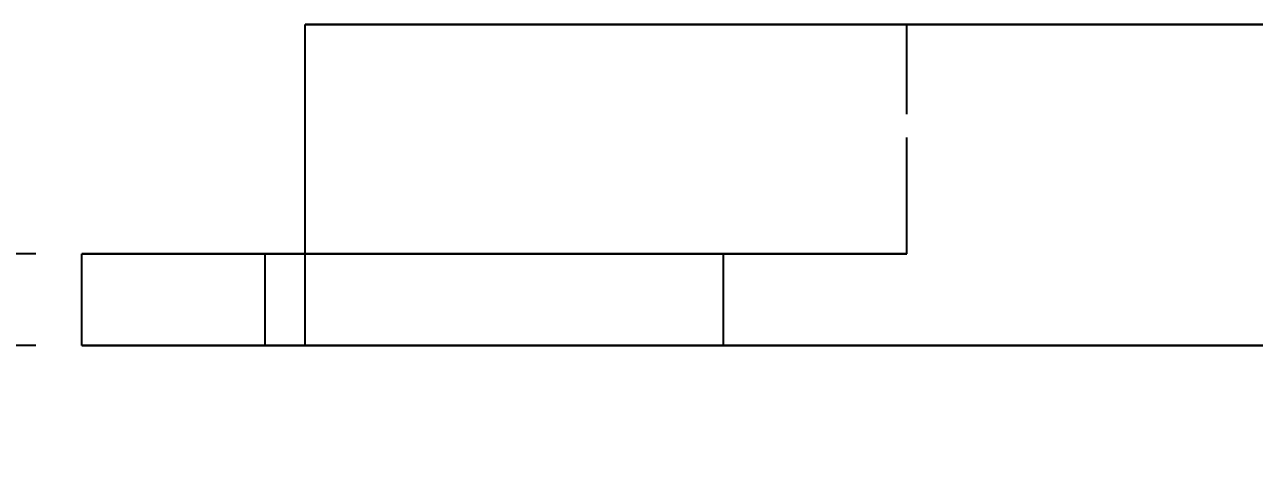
# Model space of a CAD drawing. Header units: millimetres. Extents: x -29 to 182, y -22 to 88.
# Drawn here: x 53.88 to 67.29, y -1.32 to 3.5 of the extents above; entities that cross this region are included whole.
import ezdxf

# ---------------------------------------------------------------- set-up
doc = ezdxf.new("R2010")
doc.units = ezdxf.units.MM
doc.linetypes.add('DASHED', pattern=[1.524, 1.27, -0.254])
for name, color, linetype in [('DIMS', 3, 'CONTINUOUS'), ('HIDDEN', 8, 'DASHED'), ('VISIBLE', 7, 'CONTINUOUS')]:
    doc.layers.add(name, color=color, linetype=linetype)
doc.styles.add('OpenSansCondensed-Light', font='OpenSansCondensed-Light.ttf')
doc.dimstyles.new('EZDXF', dxfattribs={"dimtxt": 0.25, "dimasz": 0.175, "dimexe": 0.375, "dimexo": 0.125, "dimgap": 0.1, "dimtad": 1, "dimlfac": 100, "dimzin": 12, "dimdsep": 46, "dimtxsty": 'OpenSansCondensed-Light', "dimblk": 'ARCHTICK', "dimcen": 2.5, "dimazin": 3, "dimtfac": 0.5, "dimtmove": 2, "dimatfit": 3})

# ---------------------------------------------------------------- blocks, each defined once
blk = doc.blocks.new('_ARCHTICK')
at = {"color": 0, "linetype": 'BYBLOCK', "const_width": 0.15}
blk.add_lwpolyline([(-0.5, -0.5), (0.5, 0.5)], dxfattribs=at)

msp = doc.modelspace()

# ---------------------------------------------------------------- linework, layer by layer
at = {"layer": 'HIDDEN'}
for points in [[(67.43975, 3.5), (67.06467, 3.5), (66.68959, 3.5), (66.31451, 3.5), (65.93943, 3.5), (65.56435, 3.5), (65.18927, 3.5), (64.81419, 3.5), (64.43911, 3.5), (64.06403, 3.5), (63.68895, 3.5), (63.31387, 3.5), (62.93879, 3.5), (62.56371, 3.5), (62.18863, 3.5), (61.81355, 3.5), (61.43847, 3.5), (61.06339, 3.5), (60.6883, 3.5), (60.31322, 3.5), (59.93814, 3.5), (59.56306, 3.5), (59.18798, 3.5), (58.8129, 3.5), (58.43782, 3.5), (58.06274, 3.5), (57.68766, 3.5), (57.31258, 3.5), (56.9375, 3.5)], [(56.9375, 1), (56.9375, 3.5)], [(56.9375, 3.5), (57.04167, 3.5), (57.14583, 3.5), (57.25, 3.5), (57.35417, 3.5), (57.45833, 3.5), (57.5625, 3.5), (57.66667, 3.5), (57.77083, 3.5), (57.875, 3.5), (57.97917, 3.5), (58.08333, 3.5), (58.1875, 3.5), (58.29167, 3.5), (58.39583, 3.5), (58.5, 3.5), (58.60417, 3.5), (58.70833, 3.5), (58.8125, 3.5), (58.91667, 3.5), (59.02083, 3.5), (59.125, 3.5), (59.22917, 3.5), (59.33333, 3.5), (59.4375, 3.5), (59.54167, 3.5), (59.64583, 3.5), (59.75, 3.5), (59.85417, 3.5), (59.95833, 3.5), (60.0625, 3.5), (60.16667, 3.5), (60.27083, 3.5), (60.375, 3.5), (60.47917, 3.5), (60.58333, 3.5), (60.6875, 3.5), (60.79167, 3.5), (60.89583, 3.5), (61, 3.5), (61.10417, 3.5), (61.20833, 3.5), (61.3125, 3.5), (61.41667, 3.5), (61.52083, 3.5), (61.625, 3.5), (61.72917, 3.5), (61.83333, 3.5), (61.9375, 3.5), (62.04167, 3.5), (62.14583, 3.5), (62.25, 3.5), (62.35417, 3.5), (62.45833, 3.5), (62.5625, 3.5), (62.66667, 3.5), (62.77083, 3.5), (62.875, 3.5), (62.97917, 3.5), (63.08333, 3.5), (63.1875, 3.5), (63.29167, 3.5), (63.39583, 3.5), (63.5, 3.5)], [(63.5, 3.5), (63.39583, 3.5), (63.29167, 3.5), (63.1875, 3.5), (63.08333, 3.5), (62.97917, 3.5), (62.875, 3.5), (62.77083, 3.5), (62.66667, 3.5), (62.5625, 3.5), (62.45833, 3.5), (62.35417, 3.5), (62.25, 3.5), (62.14583, 3.5), (62.04167, 3.5), (61.9375, 3.5), (61.83333, 3.5), (61.72917, 3.5), (61.625, 3.5), (61.52083, 3.5), (61.41667, 3.5), (61.3125, 3.5), (61.20833, 3.5), (61.10417, 3.5), (61, 3.5), (60.89583, 3.5), (60.79167, 3.5), (60.6875, 3.5), (60.58333, 3.5), (60.47917, 3.5), (60.375, 3.5), (60.27083, 3.5), (60.16667, 3.5), (60.0625, 3.5), (59.95833, 3.5), (59.85417, 3.5), (59.75, 3.5), (59.64583, 3.5), (59.54167, 3.5), (59.4375, 3.5), (59.33333, 3.5), (59.22917, 3.5), (59.125, 3.5), (59.02083, 3.5), (58.91667, 3.5), (58.8125, 3.5), (58.70833, 3.5), (58.60417, 3.5), (58.5, 3.5), (58.39583, 3.5), (58.29167, 3.5), (58.1875, 3.5), (58.08333, 3.5), (57.97917, 3.5), (57.875, 3.5), (57.77083, 3.5), (57.66667, 3.5), (57.5625, 3.5), (57.45833, 3.5), (57.35417, 3.5), (57.25, 3.5), (57.14583, 3.5), (57.04167, 3.5), (56.9375, 3.5)], [(63.5, 1), (63.5, 3.5)], [(56.9375, 1), (56.89881, 1), (56.86012, 1), (56.82143, 1), (56.78274, 1), (56.74405, 1), (56.70536, 1), (56.66667, 1), (56.62798, 1), (56.58929, 1), (56.5506, 1), (56.5119, 1), (56.47321, 1), (56.43452, 1), (56.39583, 1), (56.35714, 1), (56.31845, 1), (56.27976, 1), (56.24107, 1), (56.20238, 1), (56.16369, 1), (56.125, 1), (56.08631, 1), (56.04762, 1), (56.00893, 1), (55.97024, 1), (55.93155, 1), (55.89286, 1), (55.85417, 1), (55.81548, 1), (55.77679, 1), (55.7381, 1), (55.6994, 1), (55.66071, 1), (55.62202, 1), (55.58333, 1), (55.54464, 1), (55.50595, 1), (55.46726, 1), (55.42857, 1), (55.38988, 1), (55.35119, 1), (55.3125, 1), (55.27381, 1), (55.23512, 1), (55.19643, 1), (55.15774, 1), (55.11905, 1), (55.08036, 1), (55.04167, 1), (55.00298, 1), (54.96429, 1), (54.9256, 1), (54.8869, 1), (54.84821, 1), (54.80952, 1), (54.77083, 1), (54.73214, 1), (54.69345, 1), (54.65476, 1), (54.61607, 1), (54.57738, 1), (54.53869, 1), (54.5, 1)], [(61.5, 1), (61.42063, 1), (61.34127, 1), (61.2619, 1), (61.18254, 1), (61.10317, 1), (61.02381, 1), (60.94444, 1), (60.86508, 1), (60.78571, 1), (60.70635, 1), (60.62698, 1), (60.54762, 1), (60.46825, 1), (60.38889, 1), (60.30952, 1), (60.23016, 1), (60.15079, 1), (60.07143, 1), (59.99206, 1), (59.9127, 1), (59.83333, 1), (59.75397, 1), (59.6746, 1), (59.59524, 1), (59.51587, 1), (59.43651, 1), (59.35714, 1), (59.27778, 1), (59.19841, 1), (59.11905, 1), (59.03968, 1), (58.96032, 1), (58.88095, 1), (58.80159, 1), (58.72222, 1), (58.64286, 1), (58.56349, 1), (58.48413, 1), (58.40476, 1), (58.3254, 1), (58.24603, 1), (58.16667, 1), (58.0873, 1), (58.00794, 1), (57.92857, 1), (57.84921, 1), (57.76984, 1), (57.69048, 1), (57.61111, 1), (57.53175, 1), (57.45238, 1), (57.37302, 1), (57.29365, 1), (57.21429, 1), (57.13492, 1), (57.05556, 1), (56.97619, 1), (56.89683, 1), (56.81746, 1), (56.7381, 1), (56.65873, 1), (56.57937, 1), (56.5, 1)], [(56.5, 1), (56.53968, 1), (56.57937, 1), (56.61905, 1), (56.65873, 1), (56.69841, 1), (56.7381, 1), (56.77778, 1), (56.81746, 1), (56.85714, 1), (56.89683, 1), (56.93651, 1), (56.97619, 1), (57.01587, 1), (57.05556, 1), (57.09524, 1), (57.13492, 1), (57.1746, 1), (57.21429, 1), (57.25397, 1), (57.29365, 1), (57.33333, 1), (57.37302, 1), (57.4127, 1), (57.45238, 1), (57.49206, 1), (57.53175, 1), (57.57143, 1), (57.61111, 1), (57.65079, 1), (57.69048, 1), (57.73016, 1), (57.76984, 1), (57.80952, 1), (57.84921, 1), (57.88889, 1), (57.92857, 1), (57.96825, 1), (58.00794, 1), (58.04762, 1), (58.0873, 1), (58.12698, 1), (58.16667, 1), (58.20635, 1), (58.24603, 1), (58.28571, 1), (58.3254, 1), (58.36508, 1), (58.40476, 1), (58.44444, 1), (58.48413, 1), (58.52381, 1), (58.56349, 1), (58.60317, 1), (58.64286, 1), (58.68254, 1), (58.72222, 1), (58.7619, 1), (58.80159, 1), (58.84127, 1), (58.88095, 1), (58.92063, 1), (58.96032, 1), (59, 1)], [(56.5, 0), (56.5, 1)], [(56.9375, 0), (56.9375, 1)], [(56.9375, 1), (57.04167, 1), (57.14583, 1), (57.25, 1), (57.35417, 1), (57.45833, 1), (57.5625, 1), (57.66667, 1), (57.77083, 1), (57.875, 1), (57.97917, 1), (58.08333, 1), (58.1875, 1), (58.29167, 1), (58.39583, 1), (58.5, 1), (58.60417, 1), (58.70833, 1), (58.8125, 1), (58.91667, 1), (59.02083, 1), (59.125, 1), (59.22917, 1), (59.33333, 1), (59.4375, 1), (59.54167, 1), (59.64583, 1), (59.75, 1), (59.85417, 1), (59.95833, 1), (60.0625, 1), (60.16667, 1), (60.27083, 1), (60.375, 1), (60.47917, 1), (60.58333, 1), (60.6875, 1), (60.79167, 1), (60.89583, 1), (61, 1), (61.10417, 1), (61.20833, 1), (61.3125, 1), (61.41667, 1), (61.52083, 1), (61.625, 1), (61.72917, 1), (61.83333, 1), (61.9375, 1), (62.04167, 1), (62.14583, 1), (62.25, 1), (62.35417, 1), (62.45833, 1), (62.5625, 1), (62.66667, 1), (62.77083, 1), (62.875, 1), (62.97917, 1), (63.08333, 1), (63.1875, 1), (63.29167, 1), (63.39583, 1), (63.5, 1)], [(63.5, 1), (63.39583, 1), (63.29167, 1), (63.1875, 1), (63.08333, 1), (62.97917, 1), (62.875, 1), (62.77083, 1), (62.66667, 1), (62.5625, 1), (62.45833, 1), (62.35417, 1), (62.25, 1), (62.14583, 1), (62.04167, 1), (61.9375, 1), (61.83333, 1), (61.72917, 1), (61.625, 1), (61.52083, 1), (61.41667, 1), (61.3125, 1), (61.20833, 1), (61.10417, 1), (61, 1), (60.89583, 1), (60.79167, 1), (60.6875, 1), (60.58333, 1), (60.47917, 1), (60.375, 1), (60.27083, 1), (60.16667, 1), (60.0625, 1), (59.95833, 1), (59.85417, 1), (59.75, 1), (59.64583, 1), (59.54167, 1), (59.4375, 1), (59.33333, 1), (59.22917, 1), (59.125, 1), (59.02083, 1), (58.91667, 1), (58.8125, 1), (58.70833, 1), (58.60417, 1), (58.5, 1), (58.39583, 1), (58.29167, 1), (58.1875, 1), (58.08333, 1), (57.97917, 1), (57.875, 1), (57.77083, 1), (57.66667, 1), (57.5625, 1), (57.45833, 1), (57.35417, 1), (57.25, 1), (57.14583, 1), (57.04167, 1), (56.9375, 1)], [(59, 1), (59.03968, 1), (59.07937, 1), (59.11905, 1), (59.15873, 1), (59.19841, 1), (59.2381, 1), (59.27778, 1), (59.31746, 1), (59.35714, 1), (59.39683, 1), (59.43651, 1), (59.47619, 1), (59.51587, 1), (59.55556, 1), (59.59524, 1), (59.63492, 1), (59.6746, 1), (59.71429, 1), (59.75397, 1), (59.79365, 1), (59.83333, 1), (59.87302, 1), (59.9127, 1), (59.95238, 1), (59.99206, 1), (60.03175, 1), (60.07143, 1), (60.11111, 1), (60.15079, 1), (60.19048, 1), (60.23016, 1), (60.26984, 1), (60.30952, 1), (60.34921, 1), (60.38889, 1), (60.42857, 1), (60.46825, 1), (60.50794, 1), (60.54762, 1), (60.5873, 1), (60.62698, 1), (60.66667, 1), (60.70635, 1), (60.74603, 1), (60.78571, 1), (60.8254, 1), (60.86508, 1), (60.90476, 1), (60.94444, 1), (60.98413, 1), (61.02381, 1), (61.06349, 1), (61.10317, 1), (61.14286, 1), (61.18254, 1), (61.22222, 1), (61.2619, 1), (61.30159, 1), (61.34127, 1), (61.38095, 1), (61.42063, 1), (61.46032, 1), (61.5, 1)], [(61.5, 0), (61.5, 1)], [(56.9375, 0), (56.89881, 0), (56.86012, 0), (56.82143, 0), (56.78274, 0), (56.74405, 0), (56.70536, 0), (56.66667, 0), (56.62798, 0), (56.58929, 0), (56.5506, 0), (56.5119, 0), (56.47321, 0), (56.43452, 0), (56.39583, 0), (56.35714, 0), (56.31845, 0), (56.27976, 0), (56.24107, 0), (56.20238, 0), (56.16369, 0), (56.125, 0), (56.08631, 0), (56.04762, 0), (56.00893, 0), (55.97024, 0), (55.93155, 0), (55.89286, 0), (55.85417, 0), (55.81548, 0), (55.77679, 0), (55.7381, 0), (55.6994, 0), (55.66071, 0), (55.62202, 0), (55.58333, 0), (55.54464, 0), (55.50595, 0), (55.46726, 0), (55.42857, 0), (55.38988, 0), (55.35119, 0), (55.3125, 0), (55.27381, 0), (55.23512, 0), (55.19643, 0), (55.15774, 0), (55.11905, 0), (55.08036, 0), (55.04167, 0), (55.00298, 0), (54.96429, 0), (54.9256, 0), (54.8869, 0), (54.84821, 0), (54.80952, 0), (54.77083, 0), (54.73214, 0), (54.69345, 0), (54.65476, 0), (54.61607, 0), (54.57738, 0), (54.53869, 0), (54.5, 0)], [(61.5, 0), (61.42063, 0), (61.34127, 0), (61.2619, 0), (61.18254, 0), (61.10317, 0), (61.02381, 0), (60.94444, 0), (60.86508, 0), (60.78571, 0), (60.70635, 0), (60.62698, 0), (60.54762, 0), (60.46825, 0), (60.38889, 0), (60.30952, 0), (60.23016, 0), (60.15079, 0), (60.07143, 0), (59.99206, 0), (59.9127, 0), (59.83333, 0), (59.75397, 0), (59.6746, 0), (59.59524, 0), (59.51587, 0), (59.43651, 0), (59.35714, 0), (59.27778, 0), (59.19841, 0), (59.11905, 0), (59.03968, 0), (58.96032, 0), (58.88095, 0), (58.80159, 0), (58.72222, 0), (58.64286, 0), (58.56349, 0), (58.48413, 0), (58.40476, 0), (58.3254, 0), (58.24603, 0), (58.16667, 0), (58.0873, 0), (58.00794, 0), (57.92857, 0), (57.84921, 0), (57.76984, 0), (57.69048, 0), (57.61111, 0), (57.53175, 0), (57.45238, 0), (57.37302, 0), (57.29365, 0), (57.21429, 0), (57.13492, 0), (57.05556, 0), (56.97619, 0), (56.89683, 0), (56.81746, 0), (56.7381, 0), (56.65873, 0), (56.57937, 0), (56.5, 0)], [(56.5, 0), (56.53968, 0), (56.57937, 0), (56.61905, 0), (56.65873, 0), (56.69841, 0), (56.7381, 0), (56.77778, 0), (56.81746, 0), (56.85714, 0), (56.89683, 0), (56.93651, 0), (56.97619, 0), (57.01587, 0), (57.05556, 0), (57.09524, 0), (57.13492, 0), (57.1746, 0), (57.21429, 0), (57.25397, 0), (57.29365, 0), (57.33333, 0), (57.37302, 0), (57.4127, 0), (57.45238, 0), (57.49206, 0), (57.53175, 0), (57.57143, 0), (57.61111, 0), (57.65079, 0), (57.69048, 0), (57.73016, 0), (57.76984, 0), (57.80952, 0), (57.84921, 0), (57.88889, 0), (57.92857, 0), (57.96825, 0), (58.00794, 0), (58.04762, 0), (58.0873, 0), (58.12698, 0), (58.16667, 0), (58.20635, 0), (58.24603, 0), (58.28571, 0), (58.3254, 0), (58.36508, 0), (58.40476, 0), (58.44444, 0), (58.48413, 0), (58.52381, 0), (58.56349, 0), (58.60317, 0), (58.64286, 0), (58.68254, 0), (58.72222, 0), (58.7619, 0), (58.80159, 0), (58.84127, 0), (58.88095, 0), (58.92063, 0), (58.96032, 0), (59, 0)], [(67.38393, 0), (66.80357, 0), (66.22321, 0), (65.64286, 0), (65.0625, 0), (64.48214, 0), (63.90179, 0), (63.32143, 0), (62.74107, 0), (62.16071, 0), (61.58036, 0), (61, 0), (60.41964, 0), (59.83929, 0), (59.25893, 0), (58.67857, 0), (58.09821, 0), (57.51786, 0), (56.9375, 0)], [(59, 0), (59.03968, 0), (59.07937, 0), (59.11905, 0), (59.15873, 0), (59.19841, 0), (59.2381, 0), (59.27778, 0), (59.31746, 0), (59.35714, 0), (59.39683, 0), (59.43651, 0), (59.47619, 0), (59.51587, 0), (59.55556, 0), (59.59524, 0), (59.63492, 0), (59.6746, 0), (59.71429, 0), (59.75397, 0), (59.79365, 0), (59.83333, 0), (59.87302, 0), (59.9127, 0), (59.95238, 0), (59.99206, 0), (60.03175, 0), (60.07143, 0), (60.11111, 0), (60.15079, 0), (60.19048, 0), (60.23016, 0), (60.26984, 0), (60.30952, 0), (60.34921, 0), (60.38889, 0), (60.42857, 0), (60.46825, 0), (60.50794, 0), (60.54762, 0), (60.5873, 0), (60.62698, 0), (60.66667, 0), (60.70635, 0), (60.74603, 0), (60.78571, 0), (60.8254, 0), (60.86508, 0), (60.90476, 0), (60.94444, 0), (60.98413, 0), (61.02381, 0), (61.06349, 0), (61.10317, 0), (61.14286, 0), (61.18254, 0), (61.22222, 0), (61.2619, 0), (61.30159, 0), (61.34127, 0), (61.38095, 0), (61.42063, 0), (61.46032, 0), (61.5, 0)]]:
    msp.add_lwpolyline(points, dxfattribs=at)
at = {"layer": 'VISIBLE'}
for points in [[(56.9375, 1), (56.9375, 3.5)], [(56.9375, 3.5), (57.22421, 3.5), (57.51091, 3.5), (57.79762, 3.5), (58.08433, 3.5), (58.37103, 3.5), (58.65774, 3.5), (58.94444, 3.5), (59.23115, 3.5), (59.51786, 3.5), (59.80456, 3.5), (60.09127, 3.5), (60.37798, 3.5), (60.66468, 3.5), (60.95139, 3.5), (61.2381, 3.5), (61.5248, 3.5), (61.81151, 3.5), (62.09821, 3.5), (62.38492, 3.5), (62.67163, 3.5), (62.95833, 3.5), (63.24504, 3.5), (63.53175, 3.5), (63.81845, 3.5), (64.10516, 3.5), (64.39187, 3.5), (64.67857, 3.5), (64.96528, 3.5), (65.25198, 3.5), (65.53869, 3.5), (65.8254, 3.5), (66.1121, 3.5), (66.39881, 3.5), (66.68552, 3.5), (66.97222, 3.5), (67.25893, 3.5), (67.54563, 3.5)], [(54.5, 1), (54.53869, 1), (54.57738, 1), (54.61607, 1), (54.65476, 1), (54.69345, 1), (54.73214, 1), (54.77083, 1), (54.80952, 1), (54.84821, 1), (54.8869, 1), (54.9256, 1), (54.96429, 1), (55.00298, 1), (55.04167, 1), (55.08036, 1), (55.11905, 1), (55.15774, 1), (55.19643, 1), (55.23512, 1), (55.27381, 1), (55.3125, 1), (55.35119, 1), (55.38988, 1), (55.42857, 1), (55.46726, 1), (55.50595, 1), (55.54464, 1), (55.58333, 1), (55.62202, 1), (55.66071, 1), (55.6994, 1), (55.7381, 1), (55.77679, 1), (55.81548, 1), (55.85417, 1), (55.89286, 1), (55.93155, 1), (55.97024, 1), (56.00893, 1), (56.04762, 1), (56.08631, 1), (56.125, 1), (56.16369, 1), (56.20238, 1), (56.24107, 1), (56.27976, 1), (56.31845, 1), (56.35714, 1), (56.39583, 1), (56.43452, 1), (56.47321, 1), (56.5119, 1), (56.5506, 1), (56.58929, 1), (56.62798, 1), (56.66667, 1), (56.70536, 1), (56.74405, 1), (56.78274, 1), (56.82143, 1), (56.86012, 1), (56.89881, 1), (56.9375, 1)], [(54.5, 0), (54.5, 1)], [(56.9375, 0), (56.9375, 1)], [(54.5, 0), (54.53869, 0), (54.57738, 0), (54.61607, 0), (54.65476, 0), (54.69345, 0), (54.73214, 0), (54.77083, 0), (54.80952, 0), (54.84821, 0), (54.8869, 0), (54.9256, 0), (54.96429, 0), (55.00298, 0), (55.04167, 0), (55.08036, 0), (55.11905, 0), (55.15774, 0), (55.19643, 0), (55.23512, 0), (55.27381, 0), (55.3125, 0), (55.35119, 0), (55.38988, 0), (55.42857, 0), (55.46726, 0), (55.50595, 0), (55.54464, 0), (55.58333, 0), (55.62202, 0), (55.66071, 0), (55.6994, 0), (55.7381, 0), (55.77679, 0), (55.81548, 0), (55.85417, 0), (55.89286, 0), (55.93155, 0), (55.97024, 0), (56.00893, 0), (56.04762, 0), (56.08631, 0), (56.125, 0), (56.16369, 0), (56.20238, 0), (56.24107, 0), (56.27976, 0), (56.31845, 0), (56.35714, 0), (56.39583, 0), (56.43452, 0), (56.47321, 0), (56.5119, 0), (56.5506, 0), (56.58929, 0), (56.62798, 0), (56.66667, 0), (56.70536, 0), (56.74405, 0), (56.78274, 0), (56.82143, 0), (56.86012, 0), (56.89881, 0), (56.9375, 0)], [(56.9375, 0), (57.51786, 0), (58.09821, 0), (58.67857, 0), (59.25893, 0), (59.83929, 0), (60.41964, 0), (61, 0), (61.58036, 0), (62.16071, 0), (62.74107, 0), (63.32143, 0), (63.90179, 0), (64.48214, 0), (65.0625, 0), (65.64286, 0), (66.22321, 0), (66.80357, 0), (67.38393, 0)]]:
    msp.add_lwpolyline(points, dxfattribs=at)

# ---------------------------------------------------------------- dimensions: what is measured, and where the dimension line sits
at = {"layer": 'DIMS'}
msp.add_linear_dim(base=(50.5, 0), p1=(54.5, 0), p2=(54.5, 1), angle=90, dimstyle='EZDXF', override={"dimtxt": 1.6, "dimasz": 1, "dimexe": 0.6, "dimexo": 0.5, "dimdec": 2}, dxfattribs=at).render()

doc.saveas('drawing.dxf')
